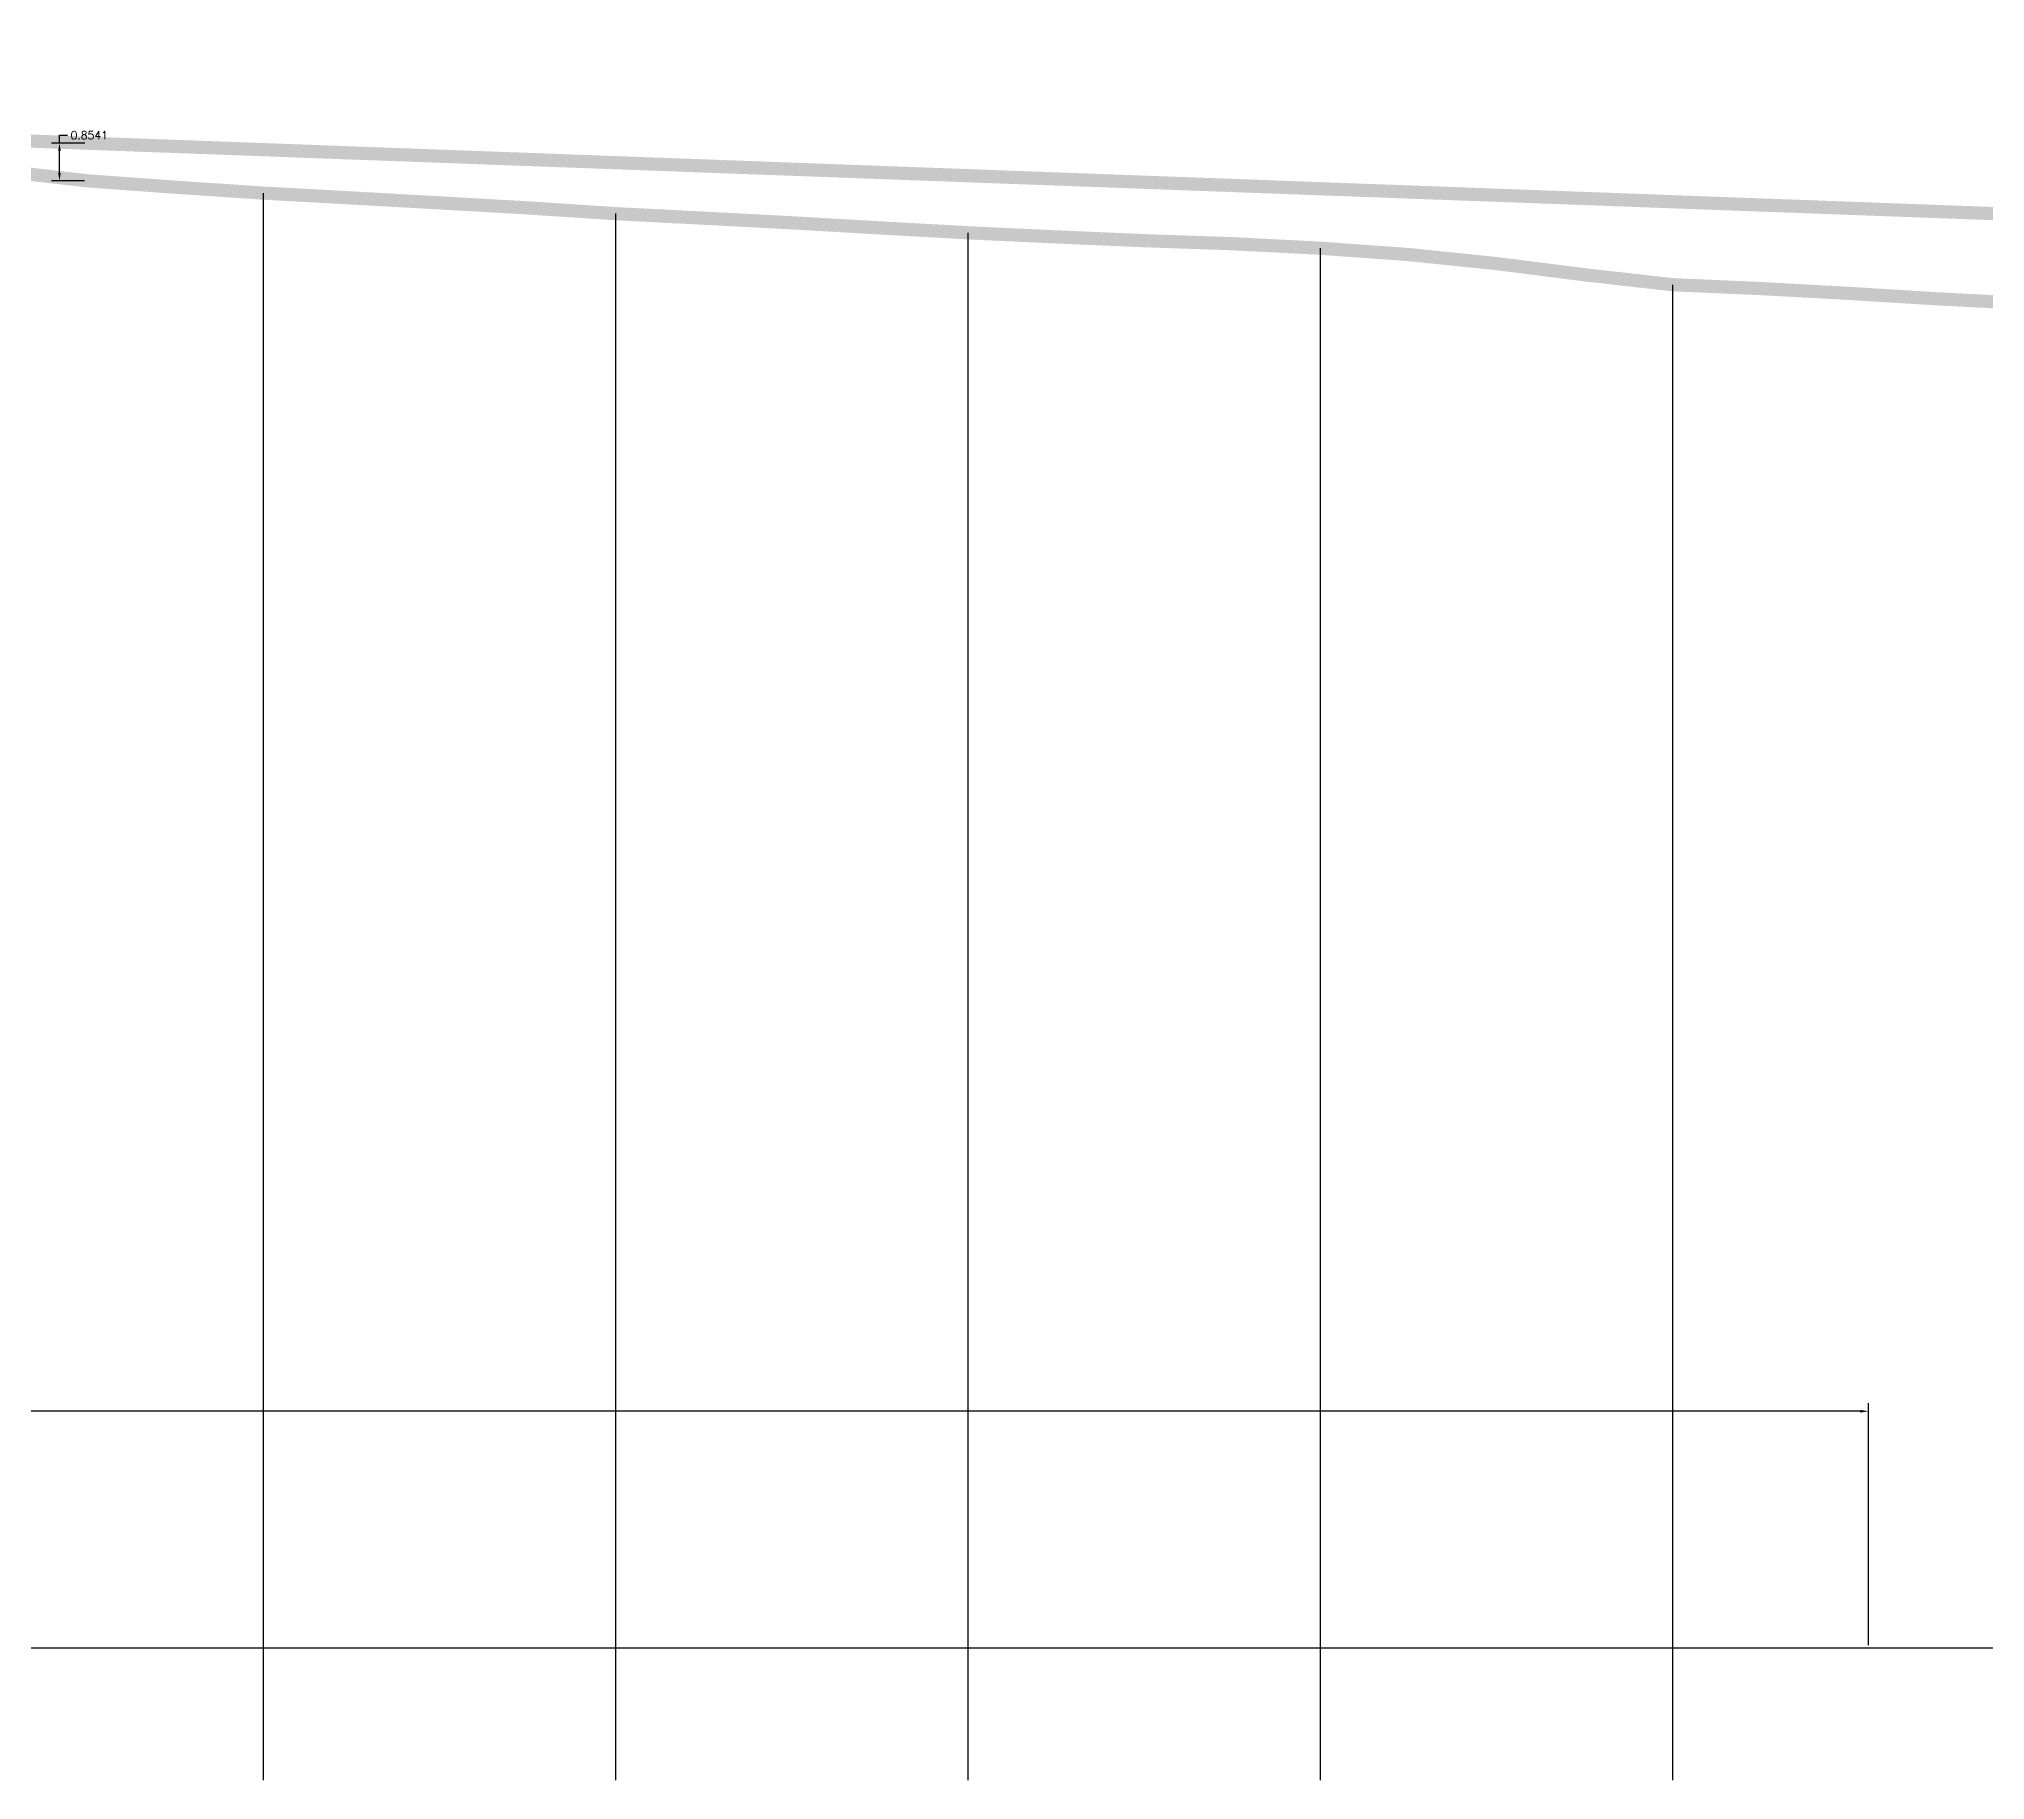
# Model space of a CAD drawing. Header units: metres. Extents: x 750563 to 756046, y 4495933 to 4497284.
# Drawn here: x 755754.15 to 755798.35, y 4496238.45 to 4496277.99 of the extents above; entities that cross this region are included whole.
import ezdxf

# ---------------------------------------------------------------- set-up
doc = ezdxf.new("R2010")
doc.units = ezdxf.units.M
for name, color, linetype in [('L60', 252, 'Continuous'), ('M999L61', 36, 'Continuous'), ('M999L62', 160, 'Continuous')]:
    doc.layers.add(name, color=color, linetype=linetype)
doc.styles.get("Standard").update_dxf_attribs({"font": 'simplex.shx'})
doc.dimstyles.get("Standard").update_dxf_attribs({"dimtxt": 0.18, "dimasz": 0.18, "dimexe": 0.18, "dimexo": 0.0625, "dimgap": 0.09, "dimtad": 0, "dimtih": 1, "dimtoh": 1, "dimdec": 4, "dimzin": 0, "dimdsep": 46, "dimtxsty": 'Standard', "dimcen": 0.09, "dimadec": 0, "dimazin": 0, "dimtfac": 1, "dimtdec": 4, "dimtofl": 0, "dimtmove": 0, "dimatfit": 3, "dimfxl": 1, "dimtolj": 1, "dimtzin": 0, "dimarcsym": 0})

# ---------------------------------------------------------------- blocks, each defined once
blk = doc.blocks.new('*D60')
at = {"color": 0, "lineweight": -2, "transparency": 16777216}
for p, q in [((755695.246, 4496241.516), (755695.246, 4496247.008)), ((755695.426, 4496246.828), (755744.782, 4496246.828)), ((755795.517, 4496246.828), (755746.162, 4496246.828)), ((755795.697, 4496241.516), (755795.697, 4496247.008))]:
    blk.add_line(p, q, dxfattribs=at)
at = {"color": 0, "transparency": 16777216}
for points in [[(755695.426, 4496246.858), (755695.426, 4496246.798), (755695.246, 4496246.828)], [(755795.517, 4496246.858), (755795.517, 4496246.798), (755795.697, 4496246.828)]]:
    blk.add_solid(points, dxfattribs=at)
at = {"layer": 'Defpoints', "color": 0, "transparency": 16777216}
for p in [(755795.697, 4496246.828), (755695.246, 4496241.453), (755795.697, 4496241.453)]:
    blk.add_point(p, dxfattribs=at)
at = {"color": 0, "transparency": 16777216, "insert": (755745.472, 4496246.828), "char_height": 0.18, "attachment_point": 5}
blk.add_mtext('\\A1;100.4508', dxfattribs=at)
blk = doc.blocks.new('*D61')
at = {"color": 0, "lineweight": -2, "transparency": 16777216}
for p, q in [((755755.195, 4496275.623), (755754.438, 4496275.623)), ((755754.618, 4496275.623), (755754.618, 4496275.803)), ((755754.618, 4496275.803), (755754.798, 4496275.803)), ((755754.618, 4496274.948), (755754.618, 4496275.443)), ((755755.184, 4496274.768), (755754.438, 4496274.768))]:
    blk.add_line(p, q, dxfattribs=at)
at = {"color": 0, "transparency": 16777216}
for points in [[(755754.588, 4496275.443), (755754.648, 4496275.443), (755754.618, 4496275.623)], [(755754.588, 4496274.948), (755754.648, 4496274.948), (755754.618, 4496274.768)]]:
    blk.add_solid(points, dxfattribs=at)
at = {"layer": 'Defpoints', "color": 0, "transparency": 16777216}
for p in [(755754.618, 4496275.623), (755755.257, 4496275.623), (755755.246, 4496274.768)]:
    blk.add_point(p, dxfattribs=at)
at = {"color": 0, "transparency": 16777216, "insert": (755755.295, 4496275.803), "char_height": 0.18, "attachment_point": 5}
blk.add_mtext('\\A1;0.8541', dxfattribs=at)

msp = doc.modelspace()

# ---------------------------------------------------------------- linework, layer by layer
at = {"layer": 'L60'}
for p, q in [((755759.24612, 4496274.48915), (755759.24612, 4496241.45302)), ((755767.24612, 4496274.02187), (755767.24612, 4496241.45302)), ((755775.24612, 4496273.58778), (755775.24612, 4496241.45302)), ((755783.24612, 4496273.23769), (755783.24612, 4496241.45302)), ((755791.24612, 4496272.40907), (755791.24612, 4496241.45302)), ((755759.24612, 4496242.45302), (755759.24612, 4496238.45302)), ((755767.24612, 4496242.45302), (755767.24612, 4496238.45302)), ((755775.24612, 4496242.45302), (755775.24612, 4496238.45302)), ((755783.24612, 4496242.45302), (755783.24612, 4496238.45302)), ((755791.24612, 4496242.45302), (755791.24612, 4496238.45302)), ((755695.24612, 4496241.45302), (755995.24612, 4496241.45302))]:
    msp.add_line(p, q, dxfattribs=at)
at = {"layer": 'M999L61', "const_width": 0.3, "flags": 128}
msp.add_lwpolyline([(755753.24612, 4496274.99745), (755755.24612, 4496274.76845), (755757.24612, 4496274.62294), (755759.24612, 4496274.48915), (755761.24612, 4496274.37929), (755763.24612, 4496274.26747), (755765.24612, 4496274.15321), (755767.24612, 4496274.02187), (755769.24612, 4496273.91982), (755771.24612, 4496273.81484), (755773.24612, 4496273.69911), (755775.24612, 4496273.58778), (755777.24612, 4496273.49452), (755779.24612, 4496273.40859), (755781.24612, 4496273.34023), (755783.24612, 4496273.23769), (755785.24612, 4496273.09413), (755787.24612, 4496272.88905), (755789.24612, 4496272.63466), (755791.24612, 4496272.40907), (755793.24612, 4496272.32118), (755795.24612, 4496272.2123), (755797.24612, 4496272.08876), (755799.24612, 4496271.98573)], dxfattribs=at)
at = {"layer": 'M999L62', "const_width": 0.3, "flags": 128}
msp.add_lwpolyline([(755695.24612, 4496277.83974), (755846.28909, 4496272.25917)], dxfattribs=at)

# ---------------------------------------------------------------- dimensions: what is measured, and where the dimension line sits
dim = msp.add_linear_dim(base=(755754.61826, 4496275.62251), p1=(755755.24612, 4496274.76845), p2=(755755.25725, 4496275.62251), angle=90, dimstyle='Standard')
dim.commit()
dim.dimension.update_dxf_attribs({"geometry": '*D61', "text_midpoint": (755755.2954, 4496275.80251)})
dim = msp.add_linear_dim(base=(755795.6969, 4496246.82831), p1=(755695.24612, 4496241.45302), p2=(755795.6969, 4496241.45302), dimstyle='Standard')
dim.commit()
dim.dimension.update_dxf_attribs({"geometry": '*D60', "text_midpoint": (755745.47151, 4496246.82831)})

doc.saveas('drawing.dxf')
